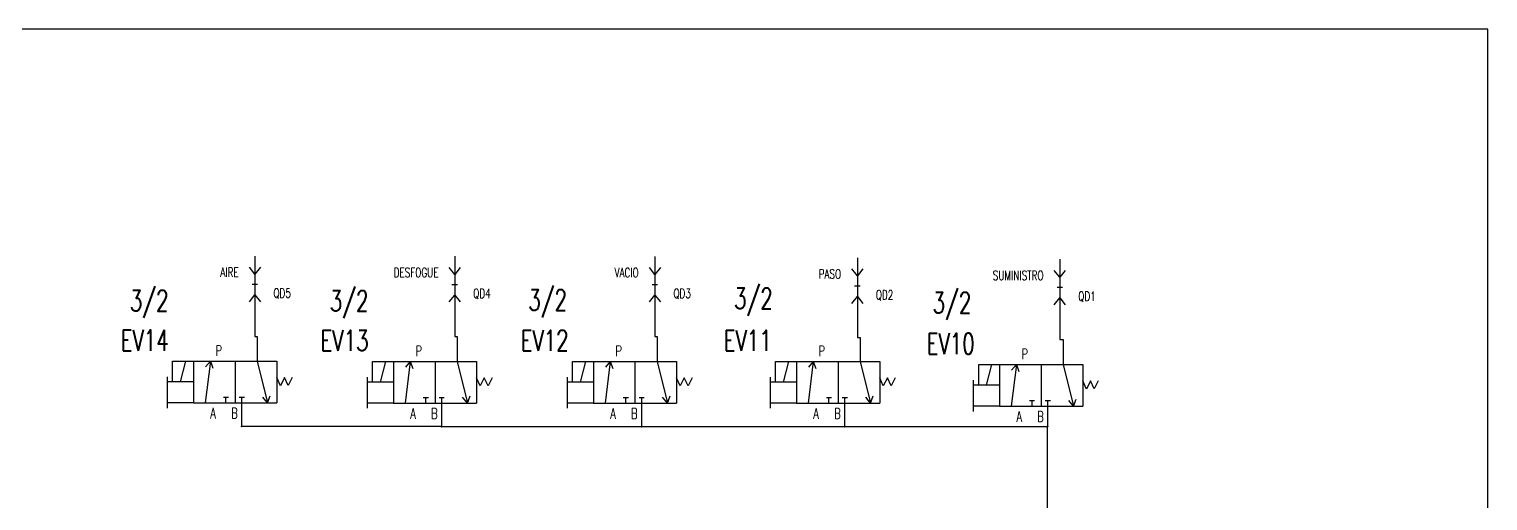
# Model space of a CAD drawing. Header units: millimetres. Extents: x -66 to 265, y 10 to 221.
# Drawn here: x 67.9 to 265, y 141.4 to 205 of the extents above; entities that cross this region are included whole.
import ezdxf
from ezdxf.enums import TextEntityAlignment as Align

# ---------------------------------------------------------------- set-up
doc = ezdxf.new("R2010")
doc.units = ezdxf.units.MM
for name, color, linetype in [('DESC', 250, 'Continuous'), ('SYMS', 7, 'Continuous'), ('TAGS', 250, 'Continuous'), ('TERMS', 123, 'Continuous'), ('WIRENO', 250, 'Continuous'), ('WIRES', 7, 'Continuous')]:
    doc.layers.add(name, color=color, linetype=linetype)
doc.styles.add('WD', font='romans.shx')

# ---------------------------------------------------------------- blocks, each defined once
blk = doc.blocks.new('VVL1_3WAY_NC_SOL_SPG_RTRN')
for p, q in [((-0.2263, 0), (-0.1013, 0)), ((-0.2263, -0.125), (-0.2263, 0)), ((-0.1785, -0.125), (-0.1473, 0)), ((-0.1013, 0), (0.3987, 0)), ((-0.1013, 0), (-0.1013, -0.25)), ((0, 0), (-0.0312, -0.25)), ((0, 0), (-0.029, -0.0344)), ((0, 0), (0.0153, -0.0423)), ((0.1487, 0), (0.1487, -0.25)), ((0.2812, 0), (0.3438, -0.25)), ((0.3987, 0), (0.3987, -0.25)), ((-0.2573, -0.2815), (-0.2573, -0.094)), ((-0.1013, -0.125), (-0.2573, -0.125)), ((0.4205, -0.1475), (0.3987, -0.098)), ((0.4449, -0.098), (0.4205, -0.1475)), ((0.4674, -0.1471), (0.4449, -0.098)), ((0.4914, -0.098), (0.4674, -0.1471)), ((-0.1013, -0.25), (-0.2573, -0.25)), ((-0.1013, -0.25), (0.3987, -0.25)), ((0.1092, -0.219), (0.0783, -0.219)), ((0.0938, -0.25), (0.0938, -0.219)), ((0.2046, -0.219), (0.1736, -0.219)), ((0.1891, -0.25), (0.1891, -0.219)), ((0.3438, -0.25), (0.3148, -0.2156)), ((0.3438, -0.25), (0.3591, -0.2077))]:
    blk.add_line(p, q)
at = {"style": 'WD', "width": 0.7}
for tag, p, height in [('DESC1', (0.5938, 0.5312), 0.125), ('DESC2', (0.5938, 0.375), 0.125), ('DESC3', (0.5938, 0.2188), 0.125), ('WDTAGALT', (0.5938, 0.0625), 0.125), ('TERM01', (0.0312, 0.0312), 0.0625), ('TERM02', (0.3125, 0.0312), 0.0625), ('TERM08', (0.5312, -0.1562), 0.0625), ('RATING1', (0.6562, -0.3125), 0.125), ('TERM03', (0, -0.3438), 0.0625), ('TERM04', (0.125, -0.3438), 0.0625), ('TERM05', (0.2188, -0.3438), 0.0625), ('TERM06', (0.375, -0.3438), 0.0625)]:
    blk.add_attdef(tag, p, '', height=height, dxfattribs=at)
for tag, height, p in [('INST', 0.125, (-0.25, 0.375)), ('LOC', 0.125, (-0.25, 0.2188)), ('TAG1', 0.125, (-0.25, 0.0625)), ('TERM07', 0.0625, (-0.3125, -0.1562))]:
    blk.add_attdef(tag, text='', height=height, dxfattribs=at).set_placement(p, align=Align.RIGHT)
at = {"style": 'WD'}
for tag, p, height, flags in [('X2TERM01', (0, 0), 0.005, 1), ('WDTYPE', (0.0625, 0.0625), 0.01, 1), ('X2TERM02', (0.2812, 0), 0.005, 1), ('WDBLKNAM', (-0.0635, -0.0312), 0.01, 9), ('FAMILY', (-0.0625, -0.0625), 0.01, 9), ('X8TERM03', (-0.0312, -0.25), 0.005, 1), ('X8TERM04', (0.0938, -0.25), 0.005, 1), ('X8TERM05', (0.1875, -0.25), 0.005, 1), ('X8TERM06', (0.3438, -0.25), 0.005, 1)]:
    blk.add_attdef(tag, p, '', height=height, dxfattribs=dict(at, flags=flags))
at = {"linetype": 'Continuous', "style": 'WD', "flags": 9}
for tag, p in [('CAT', (-0.0625, -0.0938)), ('ASSYCODE', (-0.0625, -0.1562)), ('MFG', (-0.0625, -0.125))]:
    blk.add_attdef(tag, p, '', height=0.01, dxfattribs=at)
at = {"style": 'WD'}
blk.add_attdef('XREF', text='', height=0.0625, dxfattribs=at).set_placement((-0.0938, -0.375), align=Align.RIGHT)
blk = doc.blocks.new('WDDOT')
for radius in [0.03, 0.0187, 0.00929]:
    blk.add_circle((0, 0), radius)
blk = doc.blocks.new('VVL1_QD')
for p, q in [((0, 0), (0, -0.75)), ((0, -0.244), (-0.074, -0.151)), ((0.074, -0.151), (0, -0.244)), ((0.037, -0.383), (-0.037, -0.383)), ((-0.074, -0.615), (0, -0.523)), ((0, -0.523), (0.074, -0.615))]:
    blk.add_line(p, q)
at = {"style": 'WD'}
for tag, p, height, flags in [('WDBLKNAM', (-0.251, 0.062), 0.01, 9), ('FAMILY', (-0.25, 0.031), 0.01, 9), ('X2TERM01', (0, 0), 0.005, 1), ('WDTYPE', (0.062, 0.062), 0.01, 1), ('X8TERM02', (0, -0.75), 0.005, 1)]:
    blk.add_attdef(tag, p, '', height=height, dxfattribs=dict(at, flags=flags))
at = {"linetype": 'Continuous', "style": 'WD', "flags": 9}
for tag, p in [('CAT', (-0.25, 0)), ('ASSYCODE', (-0.25, -0.062)), ('MFG', (-0.25, -0.031))]:
    blk.add_attdef(tag, p, '', height=0.01, dxfattribs=at)
at = {"style": 'WD', "width": 0.7}
for tag, p, height in [('TERM01', (0.031, 0), 0.0625), ('INST', (0.25, -0.25), 0.125), ('LOC', (0.25, -0.406), 0.125), ('TAG1', (0.25, -0.562), 0.125), ('TERM02', (0.031, -0.844), 0.0625), ('RATING1', (0.219, -0.719), 0.125)]:
    blk.add_attdef(tag, p, '', height=height, dxfattribs=at)
for tag, p in [('DESC1', (-0.219, -0.281)), ('DESC2', (-0.219, -0.438)), ('DESC3', (-0.219, -0.594)), ('WDTAGALT', (-0.219, -0.75))]:
    blk.add_attdef(tag, text='', height=0.125, dxfattribs=at).set_placement(p, align=Align.RIGHT)
at = {"style": 'WD'}
blk.add_attdef('XREF', (0.25, -0.094), '', height=0.0625, dxfattribs=at)

msp = doc.modelspace()

# ---------------------------------------------------------------- hatches: boundary and pattern name
at = {"layer": 'WIRENO'}
h = msp.add_hatch(dxfattribs=at)
h.set_pattern_fill('AR-CONC', color=256, scale=0.5)
h.set_pattern_definition([(50, (94.65, 114.085), (91.09, -7.97), [9.525, -104.775]), (355, (94.65, 114.085), (-17.62, 95.53), [7.62, -83.82]), (100.45, (102.24, 113.42), (73.47, 87.56), [8.095, -89.045]), (46.18, (94.65, 139.49), (135.54, -21.02), [14.29, -157.16]), (96.64, (105.94, 137.73), (118.7, 123.71), [12.14, -133.57]), (351.18, (94.65, 139.49), (118.7, 123.71), [11.43, -125.73]), (21, (107.35, 133.135), (75.81, -51.13), [9.525, -104.775]), (326, (107.35, 133.135), (30.9, 92.09), [7.62, -83.82]), (71.45, (113.66, 128.87), (106.71, 40.96), [8.095, -89.045]), (37.5, (94.647, 114.085), (1.544, 42.278), [0, -82.804, 0, -85.09, 0, -84.1375]), (7.5, (94.647, 114.085), (33.41, 50.09), [0, -48.514, 0, -80.899, 0, -32.0675]), (327.5, (66.326, 114.085), (67.795, -2.864), [0, -31.75, 0, -99.06, 0, -131.445]), (317.5, (53.626, 114.085), (74.065, 12.713), [0, -41.275, 0, -65.786, 0, -93.345])])
h.paths.add_polyline_path([(138.11, 191.67), (141.17, 191.67), (141.18, 193.17), (138.11, 193.17), (138.11, 194.66), (136.01, 192.57), (138.11, 190.46)])
h = msp.add_hatch(dxfattribs=at)
h.set_pattern_fill('AR-CONC', color=256)
h.paths.add_polyline_path([(141.18, 193.17), (138.11, 193.17), (138.11, 194.66), (136.01, 192.57), (138.11, 190.46), (138.11, 191.67), (141.17, 191.67)])
h = msp.add_hatch(dxfattribs=at)
h.set_pattern_fill('ANGLE', color=256)
h.set_pattern_definition([(0, (66.6455, 28.312), (0, 6.985), [5.08, -1.905]), (90, (66.6455, 28.312), (-6.985, 4e-16), [5.08, -1.905])])
h.paths.add_polyline_path([(148.64, 178.36), (146.36, 178.36), (146.36, 177.38), (148.64, 177.38)])
h.paths.add_polyline_path([(148.64, 172.94), (146.36, 172.94), (146.36, 171.97), (148.64, 171.97)])
h = msp.add_hatch(dxfattribs=at)
h.set_pattern_fill('ANGLE', color=256)
h.set_pattern_definition([(0, (0, 0), (0, 6.985), [5.08, -1.905]), (90, (0, 0), (-6.985, 4e-16), [5.08, -1.905])])
h.paths.add_polyline_path([(213.99, 169.78, 1), (212.17, 169.78, 1)])
h = msp.add_hatch(dxfattribs=at)
h.set_pattern_fill('AR-CONC', color=256, scale=0.5)
h.set_pattern_definition([(50, (35.29, 88.97), (91.09, -7.97), [9.525, -104.775]), (355, (35.29, 88.97), (-17.62, 95.53), [7.62, -83.82]), (100.45, (42.88, 88.3), (73.47, 87.56), [8.095, -89.045]), (46.18, (35.29, 114.37), (135.54, -21.02), [14.29, -157.16]), (96.64, (46.59, 112.62), (118.7, 123.71), [12.14, -133.57]), (351.18, (35.3, 114.37), (118.7, 123.71), [11.43, -125.73]), (21, (47.99, 108.02), (75.81, -51.13), [9.525, -104.775]), (326, (47.99, 108.02), (30.9, 92.09), [7.62, -83.82]), (71.45, (54.31, 103.76), (106.71, 40.96), [8.095, -89.045]), (37.5, (35.293, 88.967), (1.544, 42.278), [0, -82.804, 0, -85.09, 0, -84.1375]), (7.5, (35.293, 88.967), (33.41, 50.09), [0, -48.514, 0, -80.899, 0, -32.0675]), (327.5, (6.972, 88.967), (67.795, -2.864), [0, -31.75, 0, -99.06, 0, -131.445]), (317.5, (-5.73, 88.97), (74.065, 12.713), [0, -41.275, 0, -65.786, 0, -93.345])])
h.paths.add_polyline_path([(81.44, 165.13), (81.44, 163.64), (83.53, 165.73), (81.44, 167.84), (81.44, 166.63), (78.37, 166.63), (78.37, 165.13)])

# ---------------------------------------------------------------- linework, layer by layer
at = {"color": 7, "linetype": 'Continuous'}
for p, q in [((265, 205), (15, 205)), ((265, 10), (265, 205))]:
    msp.add_line(p, q, dxfattribs=at)
at = {"layer": 'WIRES'}
for p, q in [((98.41, 166.89), (98.41, 163.56)), ((125.41, 166.86), (125.41, 163.52)), ((152.46, 166.85), (152.46, 163.52)), ((179.81, 166.66), (179.81, 163.42)), ((207.16, 166.47), (207.16, 163.12)), ((98.41, 163.56), (98.72, 163.56)), ((98.72, 163.56), (98.72, 160.22)), ((125.41, 163.52), (125.73, 163.52)), ((125.73, 163.52), (125.73, 160.19)), ((152.46, 163.52), (152.75, 163.52)), ((152.75, 163.52), (152.75, 160.19)), ((179.81, 163.42), (180.19, 163.42)), ((180.19, 163.42), (180.19, 160.19)), ((207.16, 163.12), (207.63, 163.12)), ((207.63, 163.12), (207.63, 159.77)), ((96.61, 154.6), (96.61, 151.41)), ((123.62, 154.56), (123.62, 151.37)), ((150.64, 154.56), (150.64, 151.37)), ((178.08, 154.56), (178.08, 151.37)), ((205.52, 154.15), (205.52, 151.37)), ((123.63, 151.41), (96.61, 151.41)), ((150.64, 151.37), (123.62, 151.37)), ((178.08, 151.37), (150.64, 151.37)), ((205.52, 151.37), (178.08, 151.37)), ((205.49, 86.04), (205.49, 151.22)), ((205.52, 151.22), (205.52, 151.37))]:
    msp.add_line(p, q, dxfattribs=at)

# ---------------------------------------------------------------- block references
at = {"layer": 'SYMS'}
ref = msp.add_blockref('VVL1_QD', (98.41, 174.39), dxfattribs=dict(at, xscale=10, yscale=10, zscale=10))
ref.add_attrib('DESC1', 'AIRE', dxfattribs={"layer": 'DESC', "height": 1.25, "style": 'WD', "width": 0.7}).set_placement((96.22, 171.58), align=Align.RIGHT)
ref.add_attrib('TAG1', 'QD5', (100.91, 168.77), dxfattribs={"layer": 'TAGS', "height": 1.25, "style": 'WD', "width": 0.7})
ref = msp.add_blockref('VVL1_QD', (125.41, 174.36), dxfattribs=dict(at, xscale=10, yscale=10, zscale=10))
ref.add_attrib('DESC1', 'DESFOGUE', dxfattribs={"layer": 'DESC', "height": 1.25, "style": 'WD', "width": 0.7}).set_placement((123.23, 171.55), align=Align.RIGHT)
ref.add_attrib('TAG1', 'QD4', (127.91, 168.73), dxfattribs={"layer": 'TAGS', "height": 1.25, "style": 'WD', "width": 0.7})
ref = msp.add_blockref('VVL1_QD', (152.46, 174.35), dxfattribs=dict(at, xscale=10, yscale=10, zscale=10))
ref.add_attrib('DESC1', 'VACIO', dxfattribs={"layer": 'DESC', "height": 1.25, "style": 'WD', "width": 0.7}).set_placement((150.27, 171.54), align=Align.RIGHT)
ref.add_attrib('TAG1', 'QD3', (154.96, 168.73), dxfattribs={"layer": 'TAGS', "height": 1.25, "style": 'WD', "width": 0.7})
ref = msp.add_blockref('VVL1_QD', (179.81, 174.16), dxfattribs=dict(at, xscale=10, yscale=10, zscale=10))
ref.add_attrib('DESC1', 'PASO', dxfattribs={"layer": 'DESC', "height": 1.25, "style": 'WD', "width": 0.7}).set_placement((177.62, 171.35), align=Align.RIGHT)
ref.add_attrib('TAG1', 'QD2', (182.31, 168.54), dxfattribs={"layer": 'TAGS', "height": 1.25, "style": 'WD', "width": 0.7})
ref = msp.add_blockref('VVL1_QD', (207.16, 173.97), dxfattribs=dict(at, xscale=10, yscale=10, zscale=10))
ref.add_attrib('DESC1', 'SUMINISTRO', dxfattribs={"layer": 'DESC', "height": 1.25, "style": 'WD', "width": 0.7}).set_placement((204.97, 171.16), align=Align.RIGHT)
ref.add_attrib('TAG1', 'QD1', (209.66, 168.35), dxfattribs={"layer": 'TAGS', "height": 1.25, "style": 'WD', "width": 0.7})
ref = msp.add_blockref('VVL1_3WAY_NC_SOL_SPG_RTRN', (92.39, 160.22), dxfattribs=dict(at, xscale=22.5, yscale=22.5, zscale=22.5))
ref.add_attrib('TERM03', 'A', (92.39, 152.49), dxfattribs={"layer": 'TERMS', "height": 1.41, "style": 'WD', "width": 0.7})
ref.add_attrib('TERM04', 'B', (95.2, 152.49), dxfattribs={"layer": 'TERMS', "height": 1.41, "style": 'WD', "width": 0.7})
ref.add_attrib('TERM01', 'P', (93.09, 160.93), dxfattribs={"layer": 'TERMS', "height": 1.41, "style": 'WD', "width": 0.7})
ref.add_attrib('TAG1', 'EV14', dxfattribs={"layer": 'TAGS', "height": 2.812, "style": 'WD', "width": 0.7}).set_placement((86.76, 161.63), align=Align.RIGHT)
ref.add_attrib('DESC1', '3/2', (81.51, 166.98), dxfattribs={"layer": 'DESC', "height": 2.812, "style": 'WD', "width": 0.7})
ref = msp.add_blockref('VVL1_3WAY_NC_SOL_SPG_RTRN', (119.4, 160.19), dxfattribs=dict(at, xscale=22.5, yscale=22.5, zscale=22.5))
ref.add_attrib('TERM03', 'A', (119.4, 152.45), dxfattribs={"layer": 'TERMS', "height": 1.41, "style": 'WD', "width": 0.7})
ref.add_attrib('TERM04', 'B', (122.21, 152.45), dxfattribs={"layer": 'TERMS', "height": 1.41, "style": 'WD', "width": 0.7})
ref.add_attrib('TERM01', 'P', (120.1, 160.89), dxfattribs={"layer": 'TERMS', "height": 1.41, "style": 'WD', "width": 0.7})
ref.add_attrib('TAG1', 'EV13', dxfattribs={"layer": 'TAGS', "height": 2.812, "style": 'WD', "width": 0.7}).set_placement((113.77, 161.59), align=Align.RIGHT)
ref.add_attrib('DESC1', '3/2', (108.52, 166.94), dxfattribs={"layer": 'DESC', "height": 2.812, "style": 'WD', "width": 0.7})
ref = msp.add_blockref('VVL1_3WAY_NC_SOL_SPG_RTRN', (146.42, 160.19), dxfattribs=dict(at, xscale=22.5, yscale=22.5, zscale=22.5))
ref.add_attrib('TERM03', 'A', (146.42, 152.45), dxfattribs={"layer": 'TERMS', "height": 1.41, "style": 'WD', "width": 0.7})
ref.add_attrib('TERM04', 'B', (149.23, 152.45), dxfattribs={"layer": 'TERMS', "height": 1.41, "style": 'WD', "width": 0.7})
ref.add_attrib('TERM01', 'P', (147.12, 160.89), dxfattribs={"layer": 'TERMS', "height": 1.41, "style": 'WD', "width": 0.7})
ref.add_attrib('TAG1', 'EV12', dxfattribs={"layer": 'TAGS', "height": 2.812, "style": 'WD', "width": 0.7}).set_placement((140.8, 161.59), align=Align.RIGHT)
ref.add_attrib('DESC1', '3/2', (135.35, 167.06), dxfattribs={"layer": 'DESC', "height": 2.812, "style": 'WD', "width": 0.7})
ref = msp.add_blockref('VVL1_3WAY_NC_SOL_SPG_RTRN', (173.86, 160.19), dxfattribs=dict(at, xscale=22.5, yscale=22.5, zscale=22.5))
ref.add_attrib('TERM03', 'A', (173.86, 152.45), dxfattribs={"layer": 'TERMS', "height": 1.41, "style": 'WD', "width": 0.7})
ref.add_attrib('TERM04', 'B', (176.67, 152.45), dxfattribs={"layer": 'TERMS', "height": 1.41, "style": 'WD', "width": 0.7})
ref.add_attrib('TERM01', 'P', (174.56, 160.89), dxfattribs={"layer": 'TERMS', "height": 1.41, "style": 'WD', "width": 0.7})
ref.add_attrib('TAG1', 'EV11', dxfattribs={"layer": 'TAGS', "height": 2.812, "style": 'WD', "width": 0.7}).set_placement((168.23, 161.59), align=Align.RIGHT)
ref.add_attrib('DESC1', '3/2', (163.15, 167.29), dxfattribs={"layer": 'DESC', "height": 2.812, "style": 'WD', "width": 0.7})
ref = msp.add_blockref('VVL1_3WAY_NC_SOL_SPG_RTRN', (201.3, 159.77), dxfattribs=dict(at, xscale=22.5, yscale=22.5, zscale=22.5))
ref.add_attrib('TERM03', 'A', (201.3, 152.04), dxfattribs={"layer": 'TERMS', "height": 1.41, "style": 'WD', "width": 0.7})
ref.add_attrib('TERM04', 'B', (204.11, 152.04), dxfattribs={"layer": 'TERMS', "height": 1.41, "style": 'WD', "width": 0.7})
ref.add_attrib('TERM01', 'P', (202, 160.48), dxfattribs={"layer": 'TERMS', "height": 1.41, "style": 'WD', "width": 0.7})
ref.add_attrib('TAG1', 'EV10', dxfattribs={"layer": 'TAGS', "height": 2.812, "style": 'WD', "width": 0.7}).set_placement((195.67, 161.18), align=Align.RIGHT)
ref.add_attrib('DESC1', '3/2', (189.98, 166.71), dxfattribs={"layer": 'DESC', "height": 2.812, "style": 'WD', "width": 0.7})
at = {"layer": 'SYMS', "xscale": 1.5, "yscale": 1.5, "zscale": 1.5}
for p in [(96.61, 151.41), (123.62, 151.37), (150.64, 151.37), (178.08, 151.37)]:
    msp.add_blockref('WDDOT', p, dxfattribs=at)
at = {"layer": 'SYMS'}
msp.add_blockref('WDDOT', (205.52, 151.37), dxfattribs=at)

doc.saveas('drawing.dxf')
